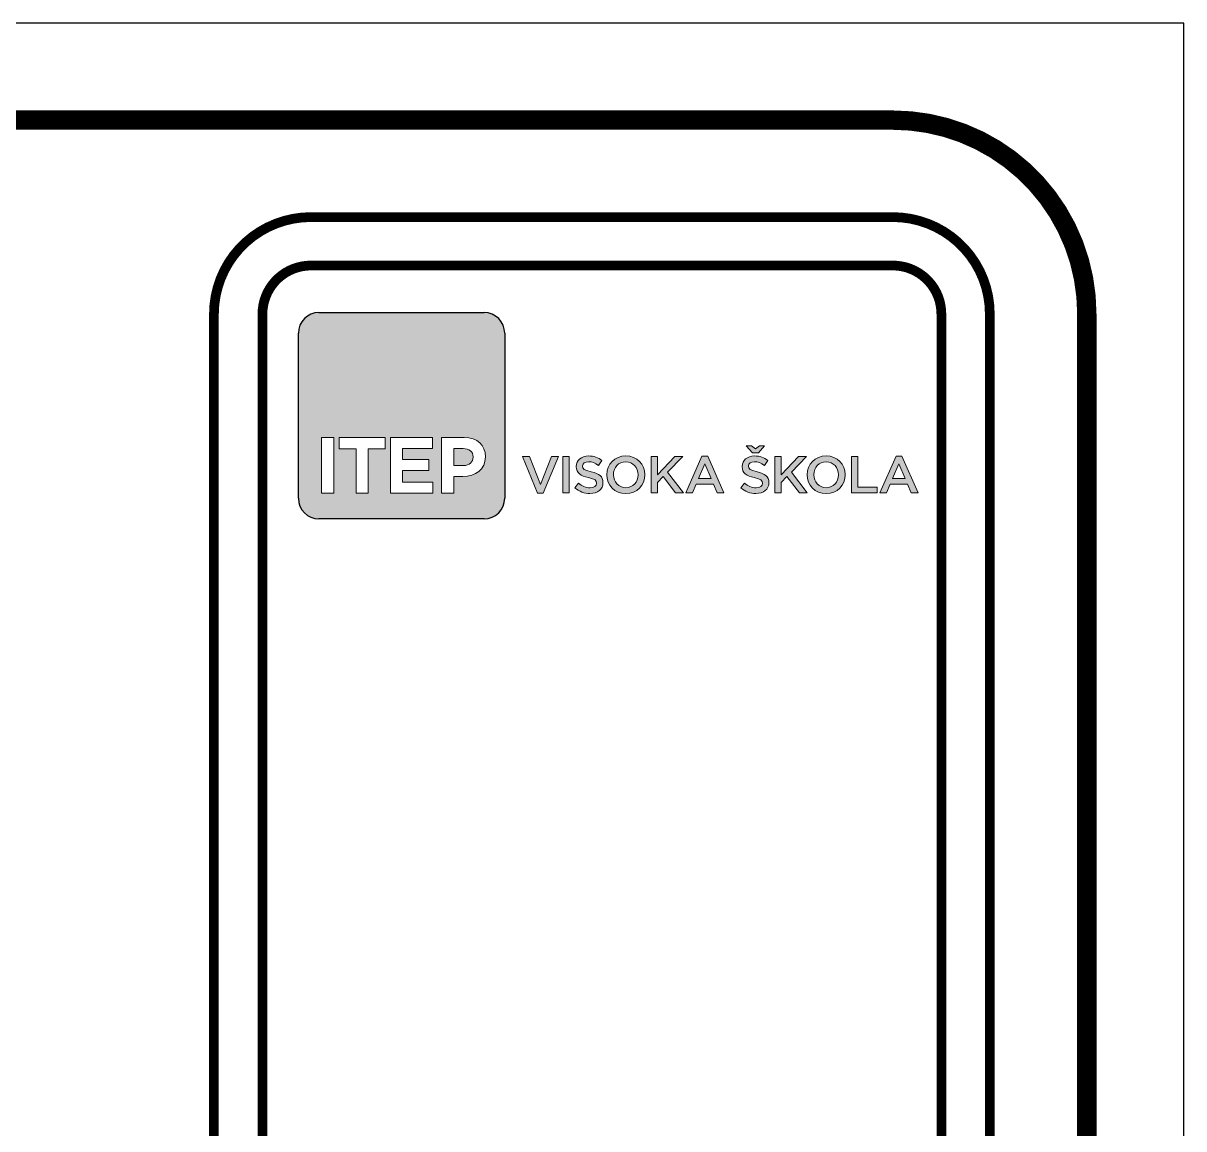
# Model space of a CAD drawing. Header units: millimetres. Extents: x -610 to 230, y -60 to 500.
# Drawn here: x 84.2 to 229.9, y 361.3 to 500.2 of the extents above; entities that cross this region are included whole.
import ezdxf

# ---------------------------------------------------------------- set-up
doc = ezdxf.new("R2010")
doc.units = ezdxf.units.MM
doc.header["$MEASUREMENT"] = 0
doc.layers.add('Daska', color=130, linetype='Continuous', lineweight=40)
doc.layers.add('Srafura', color=32, linetype='Continuous', lineweight=18)

# ---------------------------------------------------------------- blocks, each defined once
blk = doc.blocks.new('itep logo')
h = blk.add_hatch(color=1)
h.dxf.hatch_style = 1
h.paths.add_polyline_path([(63.46, 10.35, 0.414214), (78.41, -4.6), (198.03, -4.6, 0.414214), (212.99, 10.35), (212.99, 129.98, 0.414214), (198.03, 144.93), (78.41, 144.93, 0.414214), (63.46, 129.98)])
h.paths.add_polyline_path([(126.39, 54.37), (126.39, 46.21), (114.15, 46.21), (114.15, 14.12), (105.29, 14.12), (105.29, 46.21), (93.04, 46.21), (93.04, 54.37)], flags=16)
h.paths.add_polyline_path([(89.12, 54.37), (89.12, 14.12), (80.27, 14.12), (80.27, 54.37)], flags=16)
h.paths.add_polyline_path([(130.22, 54.37), (160.59, 54.37), (160.59, 46.5), (139.02, 46.5), (139.02, 38.33), (158, 38.33), (158, 30.45), (139.02, 30.45), (139.02, 22), (160.87, 22), (160.87, 14.12), (130.22, 14.12)], flags=16)
edge = h.paths.add_edge_path(flags=16)
edge.add_spline(control_points=[(167.14, 48.08), (167.14, 51.86), (167.14, 54.37), (167.14, 54.37), (167.14, 54.37), (183.59, 54.37), (183.59, 54.37)], knot_values=[7.749965, 7.749965, 7.749965, 7.749965, 8, 8, 8, 9, 9, 9, 9], degree=3, periodic=0)
edge.add_spline(control_points=[(183.59, 54.37), (193.19, 54.37), (199, 48.68), (199, 40.46)], knot_values=[1, 1, 1, 1, 2, 2, 2, 2], degree=3, periodic=0)
edge.add_spline(control_points=[(199, 40.34), (199, 31.03), (191.75, 26.2), (182.73, 26.2), (182.73, 26.2), (182.3, 26.2), (181.67, 26.2)], knot_values=[3, 3, 3, 3, 4, 4, 4, 4.250035, 4.250035, 4.250035, 4.250035], degree=3, periodic=0)
edge.add_spline(control_points=[(181.67, 26.2), (181.04, 26.2), (180.2, 26.2), (179.36, 26.2)], knot_values=[4.250035, 4.250035, 4.250035, 4.250035, 4.50003, 4.50003, 4.50003, 4.50003], degree=3, periodic=0)
edge.add_spline(control_points=[(179.36, 26.2), (178.94, 26.2), (178.52, 26.2), (178.13, 26.2)], knot_values=[4.50003, 4.50003, 4.50003, 4.50003, 4.625028, 4.625028, 4.625028, 4.625028], degree=3, periodic=0)
edge.add_spline(control_points=[(178.13, 26.2), (177.73, 26.2), (177.36, 26.2), (177.05, 26.2)], knot_values=[4.625028, 4.625028, 4.625028, 4.625028, 4.750025, 4.750025, 4.750025, 4.750025], degree=3, periodic=0)
edge.add_spline(control_points=[(176, 26.2), (176, 26.2), (176, 26.2), (176, 26.2), (176, 26.2), (176, 25.44), (176, 24.31)], knot_values=[4.999776, 4.999776, 4.999776, 4.999776, 5, 5, 5, 5.250015, 5.250015, 5.250015, 5.250015], degree=3, periodic=0)
edge.add_spline(control_points=[(176, 24.31), (176, 23.18), (176, 21.67), (176, 20.16)], knot_values=[5.250015, 5.250015, 5.250015, 5.250015, 5.50001, 5.50001, 5.50001, 5.50001], degree=3, periodic=0)
edge.add_spline(control_points=[(176, 20.16), (176, 19.41), (176, 18.65), (176, 17.94)], knot_values=[5.50001, 5.50001, 5.50001, 5.50001, 5.625007, 5.625007, 5.625007, 5.625007], degree=3, periodic=0)
edge.add_spline(control_points=[(176, 17.94), (176, 17.24), (176, 16.58), (176, 16.01)], knot_values=[5.625007, 5.625007, 5.625007, 5.625007, 5.750005, 5.750005, 5.750005, 5.750005], degree=3, periodic=0)
edge.add_spline(control_points=[(176, 16.01), (176, 15.73), (176, 15.47), (176, 15.24)], knot_values=[5.750005, 5.750005, 5.750005, 5.750005, 5.812504, 5.812504, 5.812504, 5.812504], degree=3, periodic=0)
edge.add_spline(control_points=[(176, 15.24), (176, 15.01), (176, 14.81), (176, 14.64)], knot_values=[5.812504, 5.812504, 5.812504, 5.812504, 5.875002, 5.875002, 5.875002, 5.875002], degree=3, periodic=0)
edge.add_spline(control_points=[(176, 14.64), (176, 14.56), (176, 14.49), (176, 14.42)], knot_values=[5.875002, 5.875002, 5.875002, 5.875002, 5.906252, 5.906252, 5.906252, 5.906252], degree=3, periodic=0)
edge.add_spline(control_points=[(176, 14.42), (176, 14.36), (176, 14.3), (176, 14.26)], knot_values=[5.906252, 5.906252, 5.906252, 5.906252, 5.937501, 5.937501, 5.937501, 5.937501], degree=3, periodic=0)
edge.add_spline(control_points=[(176, 14.26), (176, 14.24), (176, 14.22), (176, 14.2)], knot_values=[5.937501, 5.937501, 5.937501, 5.937501, 5.953126, 5.953126, 5.953126, 5.953126], degree=3, periodic=0)
edge.add_spline(control_points=[(176, 14.2), (176, 14.18), (176, 14.17), (176, 14.16)], knot_values=[5.953126, 5.953126, 5.953126, 5.953126, 5.968751, 5.968751, 5.968751, 5.968751], degree=3, periodic=0)
edge.add_spline(control_points=[(176, 14.16), (176, 14.15), (176, 14.15), (176, 14.14)], knot_values=[5.968751, 5.968751, 5.968751, 5.968751, 5.976563, 5.976563, 5.976563, 5.976563], degree=3, periodic=0)
edge.add_spline(control_points=[(176, 14.14), (176, 14.14), (176, 14.13), (176, 14.13)], knot_values=[5.976563, 5.976563, 5.976563, 5.976563, 5.984375, 5.984375, 5.984375, 5.984375], degree=3, periodic=0)
edge.add_spline(control_points=[(176, 14.13), (176, 14.13), (176, 14.13), (176, 14.13)], knot_values=[5.984375, 5.984375, 5.984375, 5.984375, 5.988281, 5.988281, 5.988281, 5.988281], degree=3, periodic=0)
edge.add_spline(control_points=[(176, 14.13), (176, 14.13), (176, 14.13), (176, 14.12)], knot_values=[5.988281, 5.988281, 5.988281, 5.988281, 5.992188, 5.992188, 5.992188, 5.992188], degree=3, periodic=0)
edge.add_spline(control_points=[(176, 14.12), (176, 14.12), (176, 14.12), (176, 14.12)], knot_values=[5.992188, 5.992188, 5.992188, 5.992188, 5.994141, 5.994141, 5.994141, 5.994141], degree=3, periodic=0)
edge.add_spline(control_points=[(176, 14.12), (176, 14.12), (176, 14.12), (176, 14.12)], knot_values=[5.994141, 5.994141, 5.994141, 5.994141, 5.996094, 5.996094, 5.996094, 5.996094], degree=3, periodic=0)
edge.add_spline(control_points=[(176, 14.12), (176, 14.12), (176, 14.12), (176, 14.12)], knot_values=[5.996094, 5.996094, 5.996094, 5.996094, 5.99707, 5.99707, 5.99707, 5.99707], degree=3, periodic=0)
edge.add_spline(control_points=[(176, 14.12), (176, 14.12), (176, 14.12), (176, 14.12)], knot_values=[5.99707, 5.99707, 5.99707, 5.99707, 5.998047, 5.998047, 5.998047, 5.998047], degree=3, periodic=0)
edge.add_spline(control_points=[(176, 14.12), (176, 14.12), (176, 14.12), (176, 14.12)], knot_values=[5.998047, 5.998047, 5.998047, 5.998047, 5.998535, 5.998535, 5.998535, 5.998535], degree=3, periodic=0)
edge.add_spline(control_points=[(176, 14.12), (176, 14.12), (176, 14.12), (176, 14.12)], knot_values=[5.998535, 5.998535, 5.998535, 5.998535, 5.999023, 5.999023, 5.999023, 5.999023], degree=3, periodic=0)
edge.add_spline(control_points=[(176, 14.12), (176, 14.12), (176, 14.12), (176, 14.12)], knot_values=[5.999023, 5.999023, 5.999023, 5.999023, 5.999268, 5.999268, 5.999268, 5.999268], degree=3, periodic=0)
edge.add_spline(control_points=[(176, 14.12), (176, 14.12), (176, 14.12), (176, 14.12)], knot_values=[5.999268, 5.999268, 5.999268, 5.999268, 5.999512, 5.999512, 5.999512, 5.999512], degree=3, periodic=0)
edge.add_spline(control_points=[(176, 14.12), (176, 14.12), (176, 14.12), (176, 14.12)], knot_values=[5.999512, 5.999512, 5.999512, 5.999512, 5.999634, 5.999634, 5.999634, 5.999634], degree=3, periodic=0)
edge.add_spline(control_points=[(176, 14.12), (176, 14.12), (176, 14.12), (176, 14.12)], knot_values=[5.999634, 5.999634, 5.999634, 5.999634, 5.999756, 5.999756, 5.999756, 5.999756], degree=3, periodic=0)
edge.add_spline(control_points=[(176, 14.12), (176, 14.12), (176, 14.12), (176, 14.12), (176, 14.12), (173.78, 14.12), (171.57, 14.12)], knot_values=[5.999756, 5.999756, 5.999756, 5.999756, 6, 6, 6, 6.49999, 6.49999, 6.49999, 6.49999], degree=3, periodic=0)
edge.add_spline(control_points=[(171.57, 14.12), (169.36, 14.12), (167.14, 14.12), (167.14, 14.12)], knot_values=[6.49999, 6.49999, 6.49999, 6.49999, 6.99998, 6.99998, 6.99998, 6.99998], degree=3, periodic=0)
edge.add_spline(control_points=[(167.14, 14.57), (167.14, 14.72), (167.14, 14.9), (167.14, 15.12)], knot_values=[7.062479, 7.062479, 7.062479, 7.062479, 7.093728, 7.093728, 7.093728, 7.093728], degree=3, periodic=0)
edge.add_spline(control_points=[(167.14, 15.12), (167.14, 15.33), (167.14, 15.58), (167.14, 15.85)], knot_values=[7.093728, 7.093728, 7.093728, 7.093728, 7.124977, 7.124977, 7.124977, 7.124977], degree=3, periodic=0)
edge.add_spline(control_points=[(167.14, 15.85), (167.14, 16.4), (167.14, 17.07), (167.14, 17.84)], knot_values=[7.124977, 7.124977, 7.124977, 7.124977, 7.187476, 7.187476, 7.187476, 7.187476], degree=3, periodic=0)
edge.add_spline(control_points=[(167.14, 17.84), (167.14, 18.6), (167.14, 19.47), (167.14, 20.41)], knot_values=[7.187476, 7.187476, 7.187476, 7.187476, 7.249975, 7.249975, 7.249975, 7.249975], degree=3, periodic=0)
edge.add_spline(control_points=[(167.14, 20.41), (167.14, 22.3), (167.14, 24.5), (167.14, 26.86)], knot_values=[7.249975, 7.249975, 7.249975, 7.249975, 7.374972, 7.374972, 7.374972, 7.374972], degree=3, periodic=0)
edge.add_spline(control_points=[(167.14, 26.86), (167.14, 29.22), (167.14, 31.73), (167.14, 34.25)], knot_values=[7.374972, 7.374972, 7.374972, 7.374972, 7.49997, 7.49997, 7.49997, 7.49997], degree=3, periodic=0)
edge.add_spline(control_points=[(167.14, 34.25), (167.14, 39.28), (167.14, 44.31), (167.14, 48.08)], knot_values=[7.49997, 7.49997, 7.49997, 7.49997, 7.749965, 7.749965, 7.749965, 7.749965], degree=3, periodic=0)
edge = h.paths.add_edge_path(flags=0)
edge.add_spline(control_points=[(177.07, 46.38), (178.03, 46.38), (179.47, 46.38), (180.67, 46.38)], knot_values=[3.375023, 3.375023, 3.375023, 3.375023, 3.750015, 3.750015, 3.750015, 3.750015], degree=3, periodic=0)
edge.add_spline(control_points=[(180.67, 46.38), (181.88, 46.38), (182.84, 46.38), (182.84, 46.38), (187.27, 46.38), (190.03, 44.25), (190.03, 40.29)], knot_values=[2, 2, 2, 2, 2.375023, 2.375023, 2.375023, 3.375023, 3.375023, 3.375023, 3.375023], degree=3, periodic=0)
edge.add_spline(control_points=[(190.03, 40.17), (190.03, 36.72), (187.44, 34.08), (183.01, 34.08)], knot_values=[0, 0, 0, 0, 1, 1, 1, 1], degree=3, periodic=0)
edge.add_spline(control_points=[(183.01, 34.08), (183.01, 34.08), (182.03, 34.08), (180.79, 34.08)], knot_values=[5.624977, 5.624977, 5.624977, 5.624977, 6, 6, 6, 6], degree=3, periodic=0)
edge.add_spline(control_points=[(180.79, 34.08), (179.56, 34.08), (178.08, 34.08), (177.09, 34.08)], knot_values=[5.249985, 5.249985, 5.249985, 5.249985, 5.624977, 5.624977, 5.624977, 5.624977], degree=3, periodic=0)
edge.add_spline(control_points=[(176.46, 34.08), (176.28, 34.08), (176.15, 34.08), (176.08, 34.08)], knot_values=[5.062489, 5.062489, 5.062489, 5.062489, 5.156237, 5.156237, 5.156237, 5.156237], degree=3, periodic=0)
edge.add_spline(control_points=[(176.08, 34.08), (176.06, 34.08), (176.04, 34.08), (176.03, 34.08)], knot_values=[5.039052, 5.039052, 5.039052, 5.039052, 5.062489, 5.062489, 5.062489, 5.062489], degree=3, periodic=0)
edge.add_spline(control_points=[(176.03, 34.08), (176.02, 34.08), (176.01, 34.08), (176, 34.08)], knot_values=[5.015615, 5.015615, 5.015615, 5.015615, 5.039052, 5.039052, 5.039052, 5.039052], degree=3, periodic=0)
edge.add_spline(control_points=[(176, 34.08), (176, 34.08), (176, 34.08), (176, 34.08)], knot_values=[5.009755, 5.009755, 5.009755, 5.009755, 5.015615, 5.015615, 5.015615, 5.015615], degree=3, periodic=0)
edge.add_spline(control_points=[(176, 34.08), (176, 34.08), (176, 34.08), (176, 34.08)], knot_values=[5.003896, 5.003896, 5.003896, 5.003896, 5.009755, 5.009755, 5.009755, 5.009755], degree=3, periodic=0)
edge.add_spline(control_points=[(176, 34.08), (176, 34.08), (176, 34.08), (176, 34.08)], knot_values=[5.002431, 5.002431, 5.002431, 5.002431, 5.003896, 5.003896, 5.003896, 5.003896], degree=3, periodic=0)
edge.add_spline(control_points=[(176, 34.08), (176, 34.08), (176, 34.08), (176, 34.08)], knot_values=[5.000967, 5.000967, 5.000967, 5.000967, 5.002431, 5.002431, 5.002431, 5.002431], degree=3, periodic=0)
edge.add_spline(control_points=[(176, 34.08), (176, 34.08), (176, 34.08), (176, 34.08)], knot_values=[5.0006, 5.0006, 5.0006, 5.0006, 5.000967, 5.000967, 5.000967, 5.000967], degree=3, periodic=0)
edge.add_spline(control_points=[(176, 34.08), (176, 34.08), (176, 34.08), (176, 34.08), (176, 34.08), (176, 34.08), (176, 34.08)], knot_values=[4.999868, 4.999868, 4.999868, 4.999868, 5.000468, 5.000468, 5.000468, 5.0006, 5.0006, 5.0006, 5.0006], degree=3, periodic=0)
edge.add_spline(control_points=[(176, 34.6), (176, 35.11), (176, 35.94), (176, 36.93)], knot_values=[4.687496, 4.687496, 4.687496, 4.687496, 4.874992, 4.874992, 4.874992, 4.874992], degree=3, periodic=0)
edge.add_spline(control_points=[(176, 36.93), (176, 37.92), (176, 39.07), (176, 40.23)], knot_values=[4.5, 4.5, 4.5, 4.5, 4.687496, 4.687496, 4.687496, 4.687496], degree=3, periodic=0)
edge.add_spline(control_points=[(176, 40.23), (176, 41.38), (176, 42.54), (176, 43.53)], knot_values=[4.312504, 4.312504, 4.312504, 4.312504, 4.5, 4.5, 4.5, 4.5], degree=3, periodic=0)
edge.add_spline(control_points=[(176, 43.53), (176, 44.52), (176, 45.35), (176, 45.85)], knot_values=[4.125007, 4.125007, 4.125007, 4.125007, 4.312504, 4.312504, 4.312504, 4.312504], degree=3, periodic=0)
edge.add_spline(control_points=[(176, 45.85), (176, 45.98), (176, 46.08), (176, 46.17)], knot_values=[4.078133, 4.078133, 4.078133, 4.078133, 4.125008, 4.125008, 4.125008, 4.125008], degree=3, periodic=0)
edge.add_spline(control_points=[(176, 46.17), (176, 46.25), (176, 46.31), (176, 46.35)], knot_values=[4.031259, 4.031259, 4.031259, 4.031259, 4.078133, 4.078133, 4.078133, 4.078133], degree=3, periodic=0)
edge.add_spline(control_points=[(176, 46.35), (176, 46.35), (176, 46.36), (176, 46.37)], knot_values=[4.019541, 4.019541, 4.019541, 4.019541, 4.031259, 4.031259, 4.031259, 4.031259], degree=3, periodic=0)
edge.add_spline(control_points=[(176, 46.37), (176, 46.37), (176, 46.38), (176, 46.38)], knot_values=[4.007822, 4.007822, 4.007822, 4.007822, 4.019541, 4.019541, 4.019541, 4.019541], degree=3, periodic=0)
edge.add_spline(control_points=[(176, 46.38), (176, 46.38), (176, 46.38), (176, 46.38)], knot_values=[4.004893, 4.004893, 4.004893, 4.004893, 4.007822, 4.007822, 4.007822, 4.007822], degree=3, periodic=0)
edge.add_spline(control_points=[(176, 46.38), (176, 46.38), (176, 46.38), (176, 46.38)], knot_values=[4.001963, 4.001963, 4.001963, 4.001963, 4.004893, 4.004893, 4.004893, 4.004893], degree=3, periodic=0)
edge.add_spline(control_points=[(176, 46.38), (176, 46.38), (176, 46.38), (176, 46.38)], knot_values=[4.001231, 4.001231, 4.001231, 4.001231, 4.001963, 4.001963, 4.001963, 4.001963], degree=3, periodic=0)
edge.add_spline(control_points=[(176, 46.38), (176, 46.38), (176, 46.38), (176, 46.38)], knot_values=[4.000498, 4.000498, 4.000498, 4.000498, 4.001231, 4.001231, 4.001231, 4.001231], degree=3, periodic=0)
edge.add_spline(control_points=[(176, 46.38), (176, 46.38), (176, 46.38), (176, 46.38)], knot_values=[4.000315, 4.000315, 4.000315, 4.000315, 4.000498, 4.000498, 4.000498, 4.000498], degree=3, periodic=0)
edge.add_spline(control_points=[(176, 46.38), (176, 46.38), (176, 46.38), (176, 46.38), (176, 46.38), (176, 46.38), (176, 46.38)], knot_values=[3.999766, 3.999766, 3.999766, 3.999766, 4.000081, 4.000081, 4.000081, 4.000315, 4.000315, 4.000315, 4.000315], degree=3, periodic=0)
edge.add_spline(control_points=[(176.45, 46.38), (176.62, 46.38), (176.83, 46.38), (177.07, 46.38)], knot_values=[3.750015, 3.750015, 3.750015, 3.750015, 3.843763, 3.843763, 3.843763, 3.843763], degree=3, periodic=0)
edge = h.paths.add_edge_path(flags=0)
edge.add_spline(control_points=[(176, 40.23), (176, 39.07), (176, 37.92), (176, 36.93)], knot_values=[4.5, 4.5, 4.5, 4.5, 4.687496, 4.687496, 4.687496, 4.687496], degree=3, periodic=0)
edge.add_spline(control_points=[(176, 36.93), (176, 35.94), (176, 35.11), (176, 34.6)], knot_values=[4.687496, 4.687496, 4.687496, 4.687496, 4.874992, 4.874992, 4.874992, 4.874992], degree=3, periodic=0)
edge.add_spline(control_points=[(176, 34.08), (176, 34.08), (176, 34.08), (176, 34.08), (176, 34.08), (176, 34.08), (176, 34.08)], knot_values=[4.999868, 4.999868, 4.999868, 4.999868, 5, 5, 5, 5.0006, 5.0006, 5.0006, 5.0006], degree=3, periodic=0)
edge.add_spline(control_points=[(176, 34.08), (176, 34.08), (176, 34.08), (176, 34.08)], knot_values=[5.0006, 5.0006, 5.0006, 5.0006, 5.000967, 5.000967, 5.000967, 5.000967], degree=3, periodic=0)
edge.add_spline(control_points=[(176, 34.08), (176, 34.08), (176, 34.08), (176, 34.08)], knot_values=[5.000967, 5.000967, 5.000967, 5.000967, 5.002431, 5.002431, 5.002431, 5.002431], degree=3, periodic=0)
edge.add_spline(control_points=[(176, 34.08), (176, 34.08), (176, 34.08), (176, 34.08)], knot_values=[5.002431, 5.002431, 5.002431, 5.002431, 5.003896, 5.003896, 5.003896, 5.003896], degree=3, periodic=0)
edge.add_spline(control_points=[(176, 34.08), (176, 34.08), (176, 34.08), (176, 34.08)], knot_values=[5.003896, 5.003896, 5.003896, 5.003896, 5.009755, 5.009755, 5.009755, 5.009755], degree=3, periodic=0)
edge.add_spline(control_points=[(176, 34.08), (176, 34.08), (176, 34.08), (176, 34.08)], knot_values=[5.009755, 5.009755, 5.009755, 5.009755, 5.015615, 5.015615, 5.015615, 5.015615], degree=3, periodic=0)
edge.add_spline(control_points=[(176, 34.08), (176.01, 34.08), (176.02, 34.08), (176.03, 34.08)], knot_values=[5.015615, 5.015615, 5.015615, 5.015615, 5.039052, 5.039052, 5.039052, 5.039052], degree=3, periodic=0)
edge.add_spline(control_points=[(176.03, 34.08), (176.04, 34.08), (176.06, 34.08), (176.08, 34.08)], knot_values=[5.039052, 5.039052, 5.039052, 5.039052, 5.062489, 5.062489, 5.062489, 5.062489], degree=3, periodic=0)
edge.add_spline(control_points=[(176.08, 34.08), (176.15, 34.08), (176.28, 34.08), (176.46, 34.08)], knot_values=[5.062489, 5.062489, 5.062489, 5.062489, 5.156237, 5.156237, 5.156237, 5.156237], degree=3, periodic=0)
edge.add_spline(control_points=[(176.46, 34.08), (176.63, 34.08), (176.85, 34.08), (177.09, 34.08)], knot_values=[5.156237, 5.156237, 5.156237, 5.156237, 5.249985, 5.249985, 5.249985, 5.249985], degree=3, periodic=0)
edge.add_spline(control_points=[(177.09, 34.08), (178.08, 34.08), (179.56, 34.08), (180.79, 34.08)], knot_values=[5.249985, 5.249985, 5.249985, 5.249985, 5.624977, 5.624977, 5.624977, 5.624977], degree=3, periodic=0)
edge.add_spline(control_points=[(180.79, 34.08), (182.03, 34.08), (183.01, 34.08), (183.01, 34.08)], knot_values=[5.624977, 5.624977, 5.624977, 5.624977, 6, 6, 6, 6], degree=3, periodic=0)
edge.add_spline(control_points=[(183.01, 34.08), (187.44, 34.08), (190.03, 36.72), (190.03, 40.17)], knot_values=[0, 0, 0, 0, 1, 1, 1, 1], degree=3, periodic=0)
edge.add_spline(control_points=[(190.03, 40.17), (190.03, 40.17), (190.03, 40.29), (190.03, 40.29)], knot_values=[1.00001, 1.00001, 1.00001, 1.00001, 2, 2, 2, 2], degree=3, periodic=0)
edge.add_spline(control_points=[(190.03, 40.29), (190.03, 44.25), (187.27, 46.38), (182.84, 46.38), (182.84, 46.38), (181.88, 46.38), (180.67, 46.38)], knot_values=[2, 2, 2, 2, 3, 3, 3, 3.375023, 3.375023, 3.375023, 3.375023], degree=3, periodic=0)
edge.add_spline(control_points=[(180.67, 46.38), (179.47, 46.38), (178.03, 46.38), (177.07, 46.38)], knot_values=[3.375023, 3.375023, 3.375023, 3.375023, 3.750015, 3.750015, 3.750015, 3.750015], degree=3, periodic=0)
edge.add_spline(control_points=[(176, 46.38), (176, 46.38), (176, 46.38), (176, 46.38), (176, 46.38), (176, 46.38), (176, 46.38)], knot_values=[3.999766, 3.999766, 3.999766, 3.999766, 4, 4, 4, 4.000315, 4.000315, 4.000315, 4.000315], degree=3, periodic=0)
edge.add_spline(control_points=[(176, 46.38), (176, 46.38), (176, 46.38), (176, 46.38)], knot_values=[4.000315, 4.000315, 4.000315, 4.000315, 4.000498, 4.000498, 4.000498, 4.000498], degree=3, periodic=0)
edge.add_spline(control_points=[(176, 46.38), (176, 46.38), (176, 46.38), (176, 46.38)], knot_values=[4.000498, 4.000498, 4.000498, 4.000498, 4.001231, 4.001231, 4.001231, 4.001231], degree=3, periodic=0)
edge.add_spline(control_points=[(176, 46.38), (176, 46.38), (176, 46.38), (176, 46.38)], knot_values=[4.001231, 4.001231, 4.001231, 4.001231, 4.001963, 4.001963, 4.001963, 4.001963], degree=3, periodic=0)
edge.add_spline(control_points=[(176, 46.38), (176, 46.38), (176, 46.38), (176, 46.38)], knot_values=[4.001963, 4.001963, 4.001963, 4.001963, 4.004893, 4.004893, 4.004893, 4.004893], degree=3, periodic=0)
edge.add_spline(control_points=[(176, 46.38), (176, 46.38), (176, 46.38), (176, 46.38)], knot_values=[4.004893, 4.004893, 4.004893, 4.004893, 4.007822, 4.007822, 4.007822, 4.007822], degree=3, periodic=0)
edge.add_spline(control_points=[(176, 46.38), (176, 46.38), (176, 46.37), (176, 46.37)], knot_values=[4.007822, 4.007822, 4.007822, 4.007822, 4.019541, 4.019541, 4.019541, 4.019541], degree=3, periodic=0)
edge.add_spline(control_points=[(176, 46.37), (176, 46.36), (176, 46.35), (176, 46.35)], knot_values=[4.019541, 4.019541, 4.019541, 4.019541, 4.031259, 4.031259, 4.031259, 4.031259], degree=3, periodic=0)
edge.add_spline(control_points=[(176, 46.35), (176, 46.31), (176, 46.25), (176, 46.17)], knot_values=[4.031259, 4.031259, 4.031259, 4.031259, 4.078133, 4.078133, 4.078133, 4.078133], degree=3, periodic=0)
edge.add_spline(control_points=[(176, 46.17), (176, 46.08), (176, 45.98), (176, 45.85)], knot_values=[4.078133, 4.078133, 4.078133, 4.078133, 4.125008, 4.125008, 4.125008, 4.125008], degree=3, periodic=0)
edge.add_spline(control_points=[(176, 45.85), (176, 45.35), (176, 44.52), (176, 43.53)], knot_values=[4.125008, 4.125008, 4.125008, 4.125008, 4.312504, 4.312504, 4.312504, 4.312504], degree=3, periodic=0)
edge.add_spline(control_points=[(176, 43.53), (176, 42.54), (176, 41.38), (176, 40.23)], knot_values=[4.312504, 4.312504, 4.312504, 4.312504, 4.5, 4.5, 4.5, 4.5], degree=3, periodic=0)
h = blk.add_hatch(color=1)
h.dxf.hatch_style = 1
edge = h.paths.add_edge_path()
edge.add_spline(control_points=[(190.03, 40.29), (190.03, 44.25), (187.27, 46.38), (182.84, 46.38), (182.84, 46.38), (181.88, 46.38), (180.67, 46.38)], knot_values=[2, 2, 2, 2, 3, 3, 3, 3.375023, 3.375023, 3.375023, 3.375023], degree=3, periodic=0)
edge.add_spline(control_points=[(180.67, 46.38), (179.47, 46.38), (178.03, 46.38), (177.07, 46.38)], knot_values=[3.375023, 3.375023, 3.375023, 3.375023, 3.750015, 3.750015, 3.750015, 3.750015], degree=3, periodic=0)
edge.add_spline(control_points=[(176, 46.38), (176, 46.38), (176, 46.38), (176, 46.38), (176, 46.38), (176, 46.38), (176, 46.38)], knot_values=[3.999766, 3.999766, 3.999766, 3.999766, 4, 4, 4, 4.000315, 4.000315, 4.000315, 4.000315], degree=3, periodic=0)
edge.add_spline(control_points=[(176, 46.38), (176, 46.38), (176, 46.38), (176, 46.38)], knot_values=[4.000315, 4.000315, 4.000315, 4.000315, 4.000498, 4.000498, 4.000498, 4.000498], degree=3, periodic=0)
edge.add_spline(control_points=[(176, 46.38), (176, 46.38), (176, 46.38), (176, 46.38)], knot_values=[4.000498, 4.000498, 4.000498, 4.000498, 4.001231, 4.001231, 4.001231, 4.001231], degree=3, periodic=0)
edge.add_spline(control_points=[(176, 46.38), (176, 46.38), (176, 46.38), (176, 46.38)], knot_values=[4.001231, 4.001231, 4.001231, 4.001231, 4.001963, 4.001963, 4.001963, 4.001963], degree=3, periodic=0)
edge.add_spline(control_points=[(176, 46.38), (176, 46.38), (176, 46.38), (176, 46.38)], knot_values=[4.001963, 4.001963, 4.001963, 4.001963, 4.004893, 4.004893, 4.004893, 4.004893], degree=3, periodic=0)
edge.add_spline(control_points=[(176, 46.38), (176, 46.38), (176, 46.38), (176, 46.38)], knot_values=[4.004893, 4.004893, 4.004893, 4.004893, 4.007822, 4.007822, 4.007822, 4.007822], degree=3, periodic=0)
edge.add_spline(control_points=[(176, 46.38), (176, 46.38), (176, 46.37), (176, 46.37)], knot_values=[4.007822, 4.007822, 4.007822, 4.007822, 4.019541, 4.019541, 4.019541, 4.019541], degree=3, periodic=0)
edge.add_spline(control_points=[(176, 46.37), (176, 46.36), (176, 46.35), (176, 46.35)], knot_values=[4.019541, 4.019541, 4.019541, 4.019541, 4.031259, 4.031259, 4.031259, 4.031259], degree=3, periodic=0)
edge.add_spline(control_points=[(176, 46.35), (176, 46.31), (176, 46.25), (176, 46.17)], knot_values=[4.031259, 4.031259, 4.031259, 4.031259, 4.078133, 4.078133, 4.078133, 4.078133], degree=3, periodic=0)
edge.add_spline(control_points=[(176, 46.17), (176, 46.08), (176, 45.98), (176, 45.85)], knot_values=[4.078133, 4.078133, 4.078133, 4.078133, 4.125008, 4.125008, 4.125008, 4.125008], degree=3, periodic=0)
edge.add_spline(control_points=[(176, 45.85), (176, 45.35), (176, 44.52), (176, 43.53)], knot_values=[4.125008, 4.125008, 4.125008, 4.125008, 4.312504, 4.312504, 4.312504, 4.312504], degree=3, periodic=0)
edge.add_spline(control_points=[(176, 43.53), (176, 42.54), (176, 41.38), (176, 40.23)], knot_values=[4.312504, 4.312504, 4.312504, 4.312504, 4.5, 4.5, 4.5, 4.5], degree=3, periodic=0)
edge.add_spline(control_points=[(176, 40.23), (176, 39.07), (176, 37.92), (176, 36.93)], knot_values=[4.5, 4.5, 4.5, 4.5, 4.687496, 4.687496, 4.687496, 4.687496], degree=3, periodic=0)
edge.add_spline(control_points=[(176, 36.93), (176, 35.94), (176, 35.11), (176, 34.6)], knot_values=[4.687496, 4.687496, 4.687496, 4.687496, 4.874992, 4.874992, 4.874992, 4.874992], degree=3, periodic=0)
edge.add_spline(control_points=[(176, 34.08), (176, 34.08), (176, 34.08), (176, 34.08), (176, 34.08), (176, 34.08), (176, 34.08)], knot_values=[4.999868, 4.999868, 4.999868, 4.999868, 5, 5, 5, 5.0006, 5.0006, 5.0006, 5.0006], degree=3, periodic=0)
edge.add_spline(control_points=[(176, 34.08), (176, 34.08), (176, 34.08), (176, 34.08)], knot_values=[5.0006, 5.0006, 5.0006, 5.0006, 5.000967, 5.000967, 5.000967, 5.000967], degree=3, periodic=0)
edge.add_spline(control_points=[(176, 34.08), (176, 34.08), (176, 34.08), (176, 34.08)], knot_values=[5.000967, 5.000967, 5.000967, 5.000967, 5.002431, 5.002431, 5.002431, 5.002431], degree=3, periodic=0)
edge.add_spline(control_points=[(176, 34.08), (176, 34.08), (176, 34.08), (176, 34.08)], knot_values=[5.002431, 5.002431, 5.002431, 5.002431, 5.003896, 5.003896, 5.003896, 5.003896], degree=3, periodic=0)
edge.add_spline(control_points=[(176, 34.08), (176, 34.08), (176, 34.08), (176, 34.08)], knot_values=[5.003896, 5.003896, 5.003896, 5.003896, 5.009755, 5.009755, 5.009755, 5.009755], degree=3, periodic=0)
edge.add_spline(control_points=[(176, 34.08), (176, 34.08), (176, 34.08), (176, 34.08)], knot_values=[5.009755, 5.009755, 5.009755, 5.009755, 5.015615, 5.015615, 5.015615, 5.015615], degree=3, periodic=0)
edge.add_spline(control_points=[(176, 34.08), (176.01, 34.08), (176.02, 34.08), (176.03, 34.08)], knot_values=[5.015615, 5.015615, 5.015615, 5.015615, 5.039052, 5.039052, 5.039052, 5.039052], degree=3, periodic=0)
edge.add_spline(control_points=[(176.03, 34.08), (176.04, 34.08), (176.06, 34.08), (176.08, 34.08)], knot_values=[5.039052, 5.039052, 5.039052, 5.039052, 5.062489, 5.062489, 5.062489, 5.062489], degree=3, periodic=0)
edge.add_spline(control_points=[(176.08, 34.08), (176.15, 34.08), (176.28, 34.08), (176.46, 34.08)], knot_values=[5.062489, 5.062489, 5.062489, 5.062489, 5.156237, 5.156237, 5.156237, 5.156237], degree=3, periodic=0)
edge.add_spline(control_points=[(176.46, 34.08), (176.63, 34.08), (176.85, 34.08), (177.09, 34.08)], knot_values=[5.156237, 5.156237, 5.156237, 5.156237, 5.249985, 5.249985, 5.249985, 5.249985], degree=3, periodic=0)
edge.add_spline(control_points=[(177.09, 34.08), (178.08, 34.08), (179.56, 34.08), (180.79, 34.08)], knot_values=[5.249985, 5.249985, 5.249985, 5.249985, 5.624977, 5.624977, 5.624977, 5.624977], degree=3, periodic=0)
edge.add_spline(control_points=[(180.79, 34.08), (182.03, 34.08), (183.01, 34.08), (183.01, 34.08)], knot_values=[5.624977, 5.624977, 5.624977, 5.624977, 6, 6, 6, 6], degree=3, periodic=0)
edge.add_spline(control_points=[(183.01, 34.08), (187.44, 34.08), (190.03, 36.72), (190.03, 40.17)], knot_values=[0, 0, 0, 0, 1, 1, 1, 1], degree=3, periodic=0)
edge.add_spline(control_points=[(190.03, 40.17), (190.03, 40.17), (190.03, 40.29), (190.03, 40.29)], knot_values=[1.00001, 1.00001, 1.00001, 1.00001, 2, 2, 2, 2], degree=3, periodic=0)
at = {"layer": 'Daska'}
h = blk.add_hatch(color=252, dxfattribs=at)
h.dxf.hatch_style = 2
edge = h.paths.add_edge_path()
edge.add_spline(control_points=[(383.93, 18.01), (383.93, 18.01), (386.72, 21.34), (386.72, 21.34), (389.25, 19.15), (391.82, 17.9), (395.07, 17.9), (397.94, 17.9), (399.75, 19.26), (399.75, 21.22), (399.75, 21.22), (399.75, 21.3), (399.75, 21.3), (399.75, 23.19), (398.69, 24.21), (393.78, 25.34), (388.16, 26.7), (384.99, 28.36), (384.99, 33.23), (384.99, 33.23), (384.99, 33.3), (384.99, 33.3), (384.99, 37.84), (388.76, 40.97), (394.01, 40.97), (397.86, 40.97), (400.92, 39.8), (403.6, 37.65), (403.6, 37.65), (401.11, 34.14), (401.11, 34.14), (398.73, 35.91), (396.35, 36.85), (393.94, 36.85), (391.22, 36.85), (389.63, 35.46), (389.63, 33.72), (389.63, 33.72), (389.63, 33.64), (389.63, 33.64), (389.63, 31.61), (390.84, 30.7), (395.94, 29.49), (401.52, 28.13), (404.39, 26.13), (404.39, 21.75), (404.39, 21.75), (404.39, 21.68), (404.39, 21.68), (404.39, 16.73), (400.5, 13.79), (394.95, 13.79), (390.92, 13.79), (387.1, 15.18), (383.93, 18.01)], knot_values=[0, 0, 0, 0, 1, 1, 1, 2, 2, 2, 3, 3, 3, 4, 4, 4, 5, 5, 5, 6, 6, 6, 7, 7, 7, 8, 8, 8, 9, 9, 9, 10, 10, 10, 11, 11, 11, 12, 12, 12, 13, 13, 13, 14, 14, 14, 15, 15, 15, 16, 16, 16, 17, 17, 17, 18, 18, 18, 18], degree=3, periodic=0)
h.paths.add_polyline_path([(396.73, 43.16), (392.43, 43.16), (387.86, 48.26), (391.71, 48.26), (394.61, 46.1), (397.52, 48.26), (401.3, 48.26)])
h = blk.add_hatch(color=252, dxfattribs=at)
h.dxf.hatch_style = 2
h.paths.add_polyline_path([(225.85, 40.59), (230.98, 40.59), (238.95, 20.28), (246.88, 40.59), (251.9, 40.59), (240.95, 13.98), (236.83, 13.98)])
h = blk.add_hatch(color=252, dxfattribs=at)
h.dxf.hatch_style = 2
h.paths.add_polyline_path([(255.1, 40.59), (259.75, 40.59), (259.75, 14.16), (255.1, 14.16)])
h = blk.add_hatch(color=252, dxfattribs=at)
h.dxf.hatch_style = 2
edge = h.paths.add_edge_path()
edge.add_spline(control_points=[(263.71, 18.01), (263.71, 18.01), (266.51, 21.34), (266.51, 21.34), (269.04, 19.15), (271.6, 17.9), (274.85, 17.9), (277.72, 17.9), (279.53, 19.26), (279.53, 21.22), (279.53, 21.22), (279.53, 21.3), (279.53, 21.3), (279.53, 23.19), (278.47, 24.21), (273.57, 25.34), (267.94, 26.7), (264.77, 28.36), (264.77, 33.23), (264.77, 33.23), (264.77, 33.3), (264.77, 33.3), (264.77, 37.84), (268.55, 40.97), (273.79, 40.97), (277.64, 40.97), (280.7, 39.8), (283.38, 37.65), (283.38, 37.65), (280.89, 34.14), (280.89, 34.14), (278.51, 35.91), (276.13, 36.85), (273.72, 36.85), (271, 36.85), (269.41, 35.46), (269.41, 33.72), (269.41, 33.72), (269.41, 33.64), (269.41, 33.64), (269.41, 31.61), (270.62, 30.7), (275.72, 29.49), (281.31, 28.13), (284.18, 26.13), (284.18, 21.75), (284.18, 21.75), (284.18, 21.68), (284.18, 21.68), (284.18, 16.73), (280.29, 13.79), (274.74, 13.79), (270.7, 13.79), (266.88, 15.18), (263.71, 18.01)], knot_values=[0, 0, 0, 0, 1, 1, 1, 2, 2, 2, 3, 3, 3, 4, 4, 4, 5, 5, 5, 6, 6, 6, 7, 7, 7, 8, 8, 8, 9, 9, 9, 10, 10, 10, 11, 11, 11, 12, 12, 12, 13, 13, 13, 14, 14, 14, 15, 15, 15, 16, 16, 16, 17, 17, 17, 18, 18, 18, 18], degree=3, periodic=0)
h = blk.add_hatch(color=252, dxfattribs=at)
h.dxf.hatch_style = 2
edge = h.paths.add_edge_path()
edge.add_spline(control_points=[(286.87, 27.3), (286.87, 27.3), (286.87, 27.38), (286.87, 27.38), (286.87, 34.82), (292.61, 41.04), (300.73, 41.04), (308.84, 41.04), (314.51, 34.89), (314.51, 27.45), (314.51, 27.45), (314.51, 27.38), (314.51, 27.38), (314.51, 19.94), (308.77, 13.71), (300.65, 13.71), (292.54, 13.71), (286.87, 19.86), (286.87, 27.3)], knot_values=[0, 0, 0, 0, 1, 1, 1, 2, 2, 2, 3, 3, 3, 4, 4, 4, 5, 5, 5, 6, 6, 6, 6], degree=3, periodic=0)
edge = h.paths.add_edge_path()
edge.add_spline(control_points=[(309.64, 27.3), (309.64, 27.3), (309.64, 27.38), (309.64, 27.38), (309.64, 32.51), (305.9, 36.78), (300.65, 36.78), (295.4, 36.78), (291.74, 32.59), (291.74, 27.45), (291.74, 27.45), (291.74, 27.38), (291.74, 27.38), (291.74, 22.24), (295.48, 18.01), (300.73, 18.01), (305.98, 18.01), (309.64, 22.17), (309.64, 27.3)], knot_values=[0, 0, 0, 0, 1, 1, 1, 2, 2, 2, 3, 3, 3, 4, 4, 4, 5, 5, 5, 6, 6, 6, 6], degree=3, periodic=0)
h = blk.add_hatch(color=252, dxfattribs=at)
h.dxf.hatch_style = 2
h.paths.add_polyline_path([(318.99, 40.59), (323.63, 40.59), (323.63, 27.3), (336.2, 40.59), (341.94, 40.59), (330.92, 29.23), (342.43, 14.16), (336.77, 14.16), (327.75, 26.06), (323.63, 21.83), (323.63, 14.16), (318.99, 14.16)])
h = blk.add_hatch(color=252, dxfattribs=at)
h.dxf.hatch_style = 2
h.paths.add_polyline_path([(355.81, 40.78), (360.11, 40.78), (371.74, 14.16), (366.83, 14.16), (364.15, 20.54), (351.66, 20.54), (348.94, 14.16), (344.18, 14.16)])
h.paths.add_polyline_path([(362.45, 24.66), (357.89, 35.23), (353.36, 24.66)])
h = blk.add_hatch(color=252, dxfattribs=at)
h.dxf.hatch_style = 2
h.paths.add_polyline_path([(408.7, 40.59), (413.35, 40.59), (413.35, 27.3), (425.92, 40.59), (431.66, 40.59), (420.63, 29.23), (432.15, 14.16), (426.48, 14.16), (417.46, 26.06), (413.35, 21.83), (413.35, 14.16), (408.7, 14.16)])
h = blk.add_hatch(color=252, dxfattribs=at)
h.dxf.hatch_style = 2
edge = h.paths.add_edge_path()
edge.add_spline(control_points=[(432.05, 27.3), (432.05, 27.3), (432.05, 27.38), (432.05, 27.38), (432.05, 34.82), (437.79, 41.04), (445.91, 41.04), (454.02, 41.04), (459.69, 34.89), (459.69, 27.45), (459.69, 27.45), (459.69, 27.38), (459.69, 27.38), (459.69, 19.94), (453.95, 13.71), (445.83, 13.71), (437.71, 13.71), (432.05, 19.86), (432.05, 27.3)], knot_values=[0, 0, 0, 0, 1, 1, 1, 2, 2, 2, 3, 3, 3, 4, 4, 4, 5, 5, 5, 6, 6, 6, 6], degree=3, periodic=0)
edge = h.paths.add_edge_path()
edge.add_spline(control_points=[(454.81, 27.3), (454.81, 27.3), (454.81, 27.38), (454.81, 27.38), (454.81, 32.51), (451.08, 36.78), (445.83, 36.78), (440.58, 36.78), (436.92, 32.59), (436.92, 27.45), (436.92, 27.45), (436.92, 27.38), (436.92, 27.38), (436.92, 22.24), (440.66, 18.01), (445.91, 18.01), (451.15, 18.01), (454.81, 22.17), (454.81, 27.3)], knot_values=[0, 0, 0, 0, 1, 1, 1, 2, 2, 2, 3, 3, 3, 4, 4, 4, 5, 5, 5, 6, 6, 6, 6], degree=3, periodic=0)
h = blk.add_hatch(color=252, dxfattribs=at)
h.dxf.hatch_style = 2
h.paths.add_polyline_path([(464.17, 40.59), (468.81, 40.59), (468.81, 18.39), (482.7, 18.39), (482.7, 14.16), (464.17, 14.16)])
h = blk.add_hatch(color=252, dxfattribs=at)
h.dxf.hatch_style = 2
h.paths.add_polyline_path([(496.47, 40.78), (500.77, 40.78), (512.4, 14.16), (507.49, 14.16), (504.81, 20.54), (492.32, 20.54), (489.6, 14.16), (484.84, 14.16)])
h.paths.add_polyline_path([(503.11, 24.66), (498.54, 35.23), (494.01, 24.66)])
for p, q in [((78.41, 144.93), (198.03, 144.93)), ((63.46, 10.35), (63.46, 129.98)), ((212.99, 129.98), (212.99, 10.35)), ((198.03, -4.6), (78.41, -4.6))]:
    blk.add_line(p, q)
for centre, start, end in [((78.41, 129.98), 90, 180), ((198.03, 129.98), 0, 90), ((78.41, 10.35), 180, 270), ((198.03, 10.35), 270, 0)]:
    blk.add_arc(centre, 14.95, start, end)
at = {"layer": 'Daska', "lineweight": 0}
for points in [[(80.27, 54.37), (89.12, 54.37), (89.12, 14.12), (80.27, 14.12), (80.27, 54.37)], [(105.29, 46.21), (93.04, 46.21), (93.04, 54.37), (126.39, 54.37), (126.39, 46.21), (114.15, 46.21), (114.15, 14.12), (105.29, 14.12), (105.29, 46.21)], [(130.22, 54.37), (160.59, 54.37), (160.59, 46.5), (139.02, 46.5), (139.02, 38.33), (158, 38.33), (158, 30.45), (139.02, 30.45), (139.02, 22), (160.87, 22), (160.87, 14.12), (130.22, 14.12), (130.22, 54.37)], [(396.73, 43.16), (392.43, 43.16), (387.86, 48.26), (391.71, 48.26), (394.61, 46.1), (397.52, 48.26), (401.3, 48.26), (396.73, 43.16)], [(225.85, 40.59), (230.98, 40.59), (238.95, 20.28), (246.88, 40.59), (251.9, 40.59), (240.95, 13.98), (236.83, 13.98), (225.85, 40.59)], [(255.1, 40.59), (259.75, 40.59), (259.75, 14.16), (255.1, 14.16), (255.1, 40.59)], [(318.99, 40.59), (323.63, 40.59), (323.63, 27.3), (336.2, 40.59), (341.94, 40.59), (330.92, 29.23), (342.43, 14.16), (336.77, 14.16), (327.75, 26.06), (323.63, 21.83), (323.63, 14.16), (318.99, 14.16), (318.99, 40.59)], [(355.81, 40.78), (360.11, 40.78), (371.74, 14.16), (366.83, 14.16), (364.15, 20.54), (351.66, 20.54), (348.94, 14.16), (344.18, 14.16), (355.81, 40.78)], [(362.45, 24.66), (357.89, 35.23), (353.36, 24.66), (362.45, 24.66)], [(408.7, 40.59), (413.35, 40.59), (413.35, 27.3), (425.92, 40.59), (431.66, 40.59), (420.63, 29.23), (432.15, 14.16), (426.48, 14.16), (417.46, 26.06), (413.35, 21.83), (413.35, 14.16), (408.7, 14.16), (408.7, 40.59)], [(464.17, 40.59), (468.81, 40.59), (468.81, 18.39), (482.7, 18.39), (482.7, 14.16), (464.17, 14.16), (464.17, 40.59)], [(496.47, 40.78), (500.77, 40.78), (512.4, 14.16), (507.49, 14.16), (504.81, 20.54), (492.32, 20.54), (489.6, 14.16), (484.84, 14.16), (496.47, 40.78)], [(503.11, 24.66), (498.54, 35.23), (494.01, 24.66), (503.11, 24.66)]]:
    blk.add_lwpolyline(points, dxfattribs=at)
for points, knots in [([(167.14, 54.37), (167.14, 54.37), (183.59, 54.37), (183.59, 54.37), (193.19, 54.37), (199, 48.68), (199, 40.46), (199, 40.46), (199, 40.34), (199, 40.34), (199, 31.03), (191.75, 26.2), (182.73, 26.2), (182.73, 26.2), (176, 26.2), (176, 26.2), (176, 26.2), (176, 14.12), (176, 14.12), (176, 14.12), (167.14, 14.12), (167.14, 14.12), (167.14, 14.12), (167.14, 54.37), (167.14, 54.37)], [0, 0, 0, 0, 1, 1, 1, 2, 2, 2, 3, 3, 3, 4, 4, 4, 5, 5, 5, 6, 6, 6, 7, 7, 7, 8, 8, 8, 8]), ([(183.01, 34.08), (187.44, 34.08), (190.03, 36.72), (190.03, 40.17), (190.03, 40.17), (190.03, 40.29), (190.03, 40.29), (190.03, 44.25), (187.27, 46.38), (182.84, 46.38), (182.84, 46.38), (176, 46.38), (176, 46.38), (176, 46.38), (176, 34.08), (176, 34.08), (176, 34.08), (183.01, 34.08), (183.01, 34.08)], [0, 0, 0, 0, 1, 1, 1, 2, 2, 2, 3, 3, 3, 4, 4, 4, 5, 5, 5, 6, 6, 6, 6]), ([(263.71, 18.01), (263.71, 18.01), (266.51, 21.34), (266.51, 21.34), (269.04, 19.15), (271.6, 17.9), (274.85, 17.9), (277.72, 17.9), (279.53, 19.26), (279.53, 21.22), (279.53, 21.22), (279.53, 21.3), (279.53, 21.3), (279.53, 23.19), (278.47, 24.21), (273.57, 25.34), (267.94, 26.7), (264.77, 28.36), (264.77, 33.23), (264.77, 33.23), (264.77, 33.3), (264.77, 33.3), (264.77, 37.84), (268.55, 40.97), (273.79, 40.97), (277.64, 40.97), (280.7, 39.8), (283.38, 37.65), (283.38, 37.65), (280.89, 34.14), (280.89, 34.14), (278.51, 35.91), (276.13, 36.85), (273.72, 36.85), (271, 36.85), (269.41, 35.46), (269.41, 33.72), (269.41, 33.72), (269.41, 33.64), (269.41, 33.64), (269.41, 31.61), (270.62, 30.7), (275.72, 29.49), (281.31, 28.13), (284.18, 26.13), (284.18, 21.75), (284.18, 21.75), (284.18, 21.68), (284.18, 21.68), (284.18, 16.73), (280.29, 13.79), (274.74, 13.79), (270.7, 13.79), (266.88, 15.18), (263.71, 18.01)], [0, 0, 0, 0, 1, 1, 1, 2, 2, 2, 3, 3, 3, 4, 4, 4, 5, 5, 5, 6, 6, 6, 7, 7, 7, 8, 8, 8, 9, 9, 9, 10, 10, 10, 11, 11, 11, 12, 12, 12, 13, 13, 13, 14, 14, 14, 15, 15, 15, 16, 16, 16, 17, 17, 17, 18, 18, 18, 18]), ([(286.87, 27.3), (286.87, 27.3), (286.87, 27.38), (286.87, 27.38), (286.87, 34.82), (292.61, 41.04), (300.73, 41.04), (308.84, 41.04), (314.51, 34.89), (314.51, 27.45), (314.51, 27.45), (314.51, 27.38), (314.51, 27.38), (314.51, 19.94), (308.77, 13.71), (300.65, 13.71), (292.54, 13.71), (286.87, 19.86), (286.87, 27.3)], [0, 0, 0, 0, 1, 1, 1, 2, 2, 2, 3, 3, 3, 4, 4, 4, 5, 5, 5, 6, 6, 6, 6]), ([(309.64, 27.3), (309.64, 27.3), (309.64, 27.38), (309.64, 27.38), (309.64, 32.51), (305.9, 36.78), (300.65, 36.78), (295.4, 36.78), (291.74, 32.59), (291.74, 27.45), (291.74, 27.45), (291.74, 27.38), (291.74, 27.38), (291.74, 22.24), (295.48, 18.01), (300.73, 18.01), (305.98, 18.01), (309.64, 22.17), (309.64, 27.3)], [0, 0, 0, 0, 1, 1, 1, 2, 2, 2, 3, 3, 3, 4, 4, 4, 5, 5, 5, 6, 6, 6, 6]), ([(383.93, 18.01), (383.93, 18.01), (386.72, 21.34), (386.72, 21.34), (389.25, 19.15), (391.82, 17.9), (395.07, 17.9), (397.94, 17.9), (399.75, 19.26), (399.75, 21.22), (399.75, 21.22), (399.75, 21.3), (399.75, 21.3), (399.75, 23.19), (398.69, 24.21), (393.78, 25.34), (388.16, 26.7), (384.99, 28.36), (384.99, 33.23), (384.99, 33.23), (384.99, 33.3), (384.99, 33.3), (384.99, 37.84), (388.76, 40.97), (394.01, 40.97), (397.86, 40.97), (400.92, 39.8), (403.6, 37.65), (403.6, 37.65), (401.11, 34.14), (401.11, 34.14), (398.73, 35.91), (396.35, 36.85), (393.94, 36.85), (391.22, 36.85), (389.63, 35.46), (389.63, 33.72), (389.63, 33.72), (389.63, 33.64), (389.63, 33.64), (389.63, 31.61), (390.84, 30.7), (395.94, 29.49), (401.52, 28.13), (404.39, 26.13), (404.39, 21.75), (404.39, 21.75), (404.39, 21.68), (404.39, 21.68), (404.39, 16.73), (400.5, 13.79), (394.95, 13.79), (390.92, 13.79), (387.1, 15.18), (383.93, 18.01)], [0, 0, 0, 0, 1, 1, 1, 2, 2, 2, 3, 3, 3, 4, 4, 4, 5, 5, 5, 6, 6, 6, 7, 7, 7, 8, 8, 8, 9, 9, 9, 10, 10, 10, 11, 11, 11, 12, 12, 12, 13, 13, 13, 14, 14, 14, 15, 15, 15, 16, 16, 16, 17, 17, 17, 18, 18, 18, 18]), ([(432.05, 27.3), (432.05, 27.3), (432.05, 27.38), (432.05, 27.38), (432.05, 34.82), (437.79, 41.04), (445.91, 41.04), (454.02, 41.04), (459.69, 34.89), (459.69, 27.45), (459.69, 27.45), (459.69, 27.38), (459.69, 27.38), (459.69, 19.94), (453.95, 13.71), (445.83, 13.71), (437.71, 13.71), (432.05, 19.86), (432.05, 27.3)], [0, 0, 0, 0, 1, 1, 1, 2, 2, 2, 3, 3, 3, 4, 4, 4, 5, 5, 5, 6, 6, 6, 6]), ([(454.81, 27.3), (454.81, 27.3), (454.81, 27.38), (454.81, 27.38), (454.81, 32.51), (451.08, 36.78), (445.83, 36.78), (440.58, 36.78), (436.92, 32.59), (436.92, 27.45), (436.92, 27.45), (436.92, 27.38), (436.92, 27.38), (436.92, 22.24), (440.66, 18.01), (445.91, 18.01), (451.15, 18.01), (454.81, 22.17), (454.81, 27.3)], [0, 0, 0, 0, 1, 1, 1, 2, 2, 2, 3, 3, 3, 4, 4, 4, 5, 5, 5, 6, 6, 6, 6])]:
    blk.add_open_spline(points, degree=3, knots=knots, dxfattribs=at)

msp = doc.modelspace()

# ---------------------------------------------------------------- hatches: boundary and pattern name
at = {"layer": 'Srafura', "lineweight": 20}
h = msp.add_hatch(dxfattribs=at)
h.set_pattern_fill('GOST_WOOD', color=256, scale=3, angle=-270)
h.set_pattern_definition([(180, (-1e-14, -21.06), (2e-14, 18), [30, -6]), (180, (6, -15.06), (2e-14, 18), [18, -4.5, 9, -4.5]), (180, (15, -9.06), (2e-14, 18), [30, -6])])
h.paths.add_polyline_path([(-90.79, 368.07), (-140.79, 368.07), (-140.79, 418.07), (-440.79, 418.07), (-440.79, 368.07), (-490.79, 368.07), (-490.79, 358.07, -0.414214), (-400.79, 268.07), (-90.79, 268.07)])
h.paths.add_polyline_path([(-90.79, 268.07), (-400.79, 268.07, -0.414214), (-490.79, 178.07), (-490.79, 168.07), (-440.79, 168.07), (-440.79, 118.07), (-140.79, 118.07), (-140.79, 168.07), (-90.79, 168.07)])
h.paths.add_polyline_path([(-440.79, 418.07), (-475.79, 418.07, 0.414214), (-490.79, 403.07), (-490.79, 368.07), (-440.79, 368.07)])
h.paths.add_polyline_path([(-90.79, 403.07, 0.414214), (-105.79, 418.07), (-140.79, 418.07), (-140.79, 368.07), (-90.79, 368.07)])
h.paths.add_polyline_path([(-90.79, 168.07), (-140.79, 168.07), (-140.79, 118.07), (-105.79, 118.07, 0.414214), (-90.79, 133.07)])
h.paths.add_polyline_path([(-440.79, 168.07), (-490.79, 168.07), (-490.79, 133.07, 0.414214), (-475.79, 118.07), (-440.79, 118.07)])
h.paths.add_polyline_path([(-36.32, 426.53), (51.77, 426.53), (51.77, 463.2), (-36.32, 463.2)], flags=9)
h.paths.add_polyline_path([(-496.54, 59.19), (-315.11, 59.19), (-315.11, 95.85), (-496.54, 95.85)], flags=9)
h.paths.add_polyline_path([(-90.7, 289.68), (-65.46, 289.68), (-65.46, 319.68), (-90.7, 319.68)], flags=9)
h.paths.add_polyline_path([(-523.53, 289.68), (-498.29, 289.68), (-498.29, 319.68), (-523.53, 319.68)], flags=9)
h.paths.add_polyline_path([(-496.54, 433.2), (-389.4, 433.2), (-389.4, 456.53), (-496.54, 456.53)], flags=9)
h.paths.add_polyline_path([(135.49, -28.85), (152.82, -28.85), (152.82, -16.85), (135.49, -16.85)], flags=9)
h.paths.add_polyline_path([(117.97, 111.94), (124.56, 111.94), (124.56, 114.32), (117.97, 114.32)], flags=9)
h.paths.add_polyline_path([(117.84, 56.5), (135.02, 56.5), (135.02, 59.67), (117.84, 59.67)], flags=9)
h.paths.add_polyline_path([(166.21, 2.71), (173.18, 2.71), (173.18, 5.08), (166.21, 5.08)], flags=9)
h.paths.add_polyline_path([(117.97, -9.12), (123.51, -9.12), (123.51, -6.75), (117.97, -6.75)], flags=9)
h.paths.add_polyline_path([(117.84, 2.05), (126.8, 2.05), (126.8, 5.21), (117.84, 5.21)], flags=9)
h.paths.add_polyline_path([(117.89, -20.95), (124.49, -20.95), (124.49, -18.57), (117.89, -18.57)], flags=9)

# ---------------------------------------------------------------- linework, layer by layer
for p, q in [((229.93, 500.17), (-610.07, 500.17)), ((229.93, -59.83), (229.93, 500.17))]:
    msp.add_line(p, q)
for points, const_width in [([(-573.55, -47.65), (193.41, -47.65, 0.414214), (217.76, -23.31), (217.76, 463.65, 0.414214), (193.41, 488), (-573.55, 488, 0.414214), (-597.9, 463.65), (-597.9, -23.31, 0.414214)], 2.43), ([(120.37, -35.48), (193.41, -35.48, 0.414214), (205.58, -23.31), (205.58, 463.65, 0.414214), (193.41, 475.82), (120.37, 475.82, 0.414214), (108.19, 463.65), (108.19, -23.31, 0.414214)], 1.22), ([(120.37, 122.78), (193.41, 122.78, 0.414214), (199.5, 128.87), (199.5, 463.65, 0.414214), (193.41, 469.74), (120.37, 469.74, 0.414214), (114.28, 463.65), (114.28, 128.87, 0.414214)], 1.22)]:
    msp.add_lwpolyline(points, format="xyb", close=True, dxfattribs=dict(const_width=const_width))

# ---------------------------------------------------------------- block references
at = {"xscale": 0.173257772886643, "yscale": 0.173257772886643, "zscale": 0.173257772886643}
msp.add_blockref('itep logo', (107.79, 438.72), dxfattribs=at)

doc.saveas('drawing.dxf')
